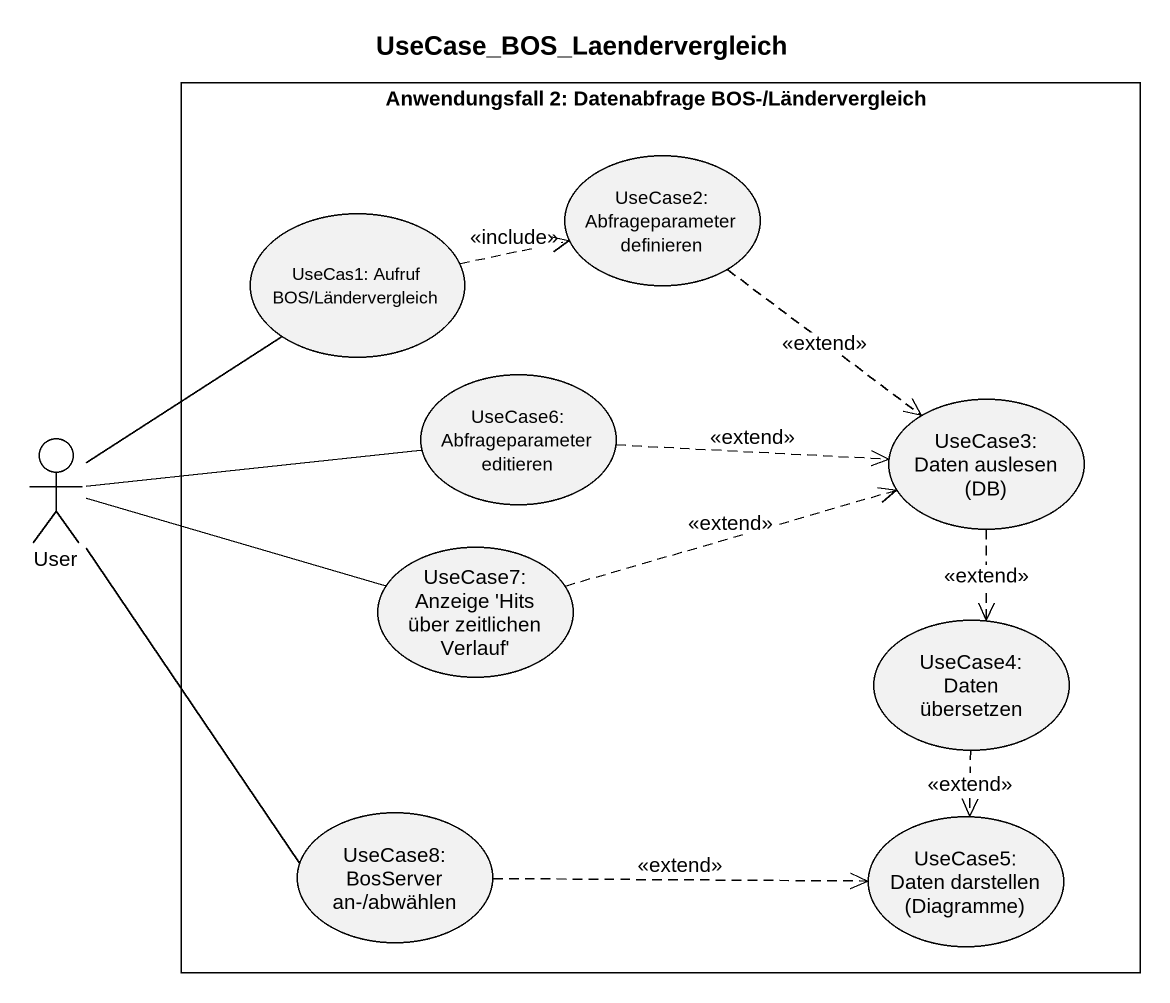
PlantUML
@startuml
title UseCase_BOS_Laendervergleich
rectangle "Anwendungsfall 2: Datenabfrage BOS-/Ländervergleich" as Anwendungsfall_2 {
  usecase "UseCas1: Aufruf BOS/Ländervergleich" as UseCas1_Aufruf_BOS
  usecase "UseCase2: Abfrageparameter definieren" as UseCase2_Abfrageparameter
  usecase "UseCase6: Abfrageparameter editieren" as UseCase6_Abfrageparameter
  usecase "UseCase3: Daten auslesen (DB)" as UseCase3_Daten_auslesen_DB
  usecase "UseCase7: Anzeige 'Hits über zeitlichen Verlauf'" as UseCase7_Anzeige_Hits_über
  usecase "UseCase4: Daten übersetzen" as UseCase4_Daten_übersetzen
  usecase "UseCase8: BosServer an-/abwählen" as UseCase8_BosServer_an
  usecase "UseCase5: Daten darstellen (Diagramme)" as UseCase5_Daten_darstellen
}
actor User
UseCas1_Aufruf_BOS .right.> UseCase2_Abfrageparameter : <<include>>
UseCase2_Abfrageparameter ..> UseCase3_Daten_auslesen_DB : <<extend>>
UseCase6_Abfrageparameter .right.> UseCase3_Daten_auslesen_DB : <<extend>>
User -up- UseCas1_Aufruf_BOS
User -right- UseCase6_Abfrageparameter
User -right- UseCase7_Anzeige_Hits_über
User -- UseCase8_BosServer_an
UseCase3_Daten_auslesen_DB ..> UseCase4_Daten_übersetzen : <<extend>>
UseCase7_Anzeige_Hits_über .right.> UseCase3_Daten_auslesen_DB : <<extend>>
UseCase4_Daten_übersetzen ..> UseCase5_Daten_darstellen : <<extend>>
UseCase8_BosServer_an .right.> UseCase5_Daten_darstellen : <<extend>>
@enduml
